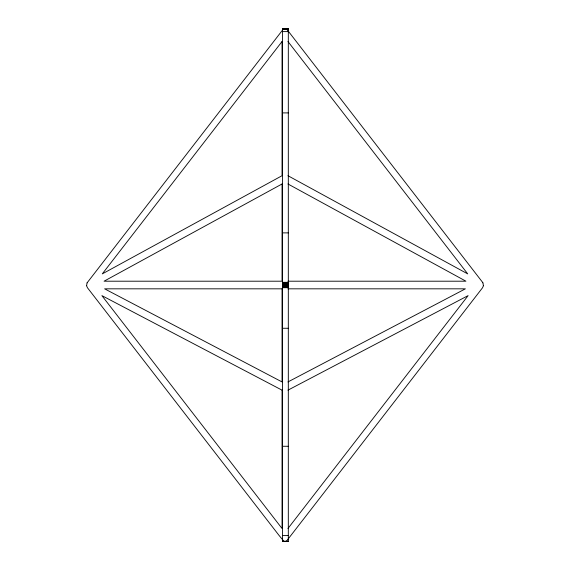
<?xml version="1.0" encoding="UTF-8"?>
<svg xmlns="http://www.w3.org/2000/svg" width="570" height="570" viewBox="0 0 570 570"><rect width="100%" height="100%" fill="white"/><g stroke="black" fill="none" stroke-linecap="round" stroke-linejoin="round"><path stroke-width="0.85" d="M483.381 285.755L482.982 282.991M483.367 285.827L482.576 287.708L316.813 501.985L286.774 540.766L285.37 541.5L283.889 541.251L279.179 535.586L87.424 287.708L86.626 285.798M87.039 282.934L86.619 285.748M87.06 282.898L282.919 29.604L285.107 28.5L287.066 29.597L482.576 282.321M287.95 528.518L468.12 295.616L287.95 390.158M287.95 381.936L465.398 288.826L287.95 288.826M282.428 28.571L288.313 28.657L282.428 28.728L284.109 28.856M285.791 28.799L288.313 28.856M282.428 28.985L284.109 28.92M285.791 28.985L288.313 28.92M284.109 29.034L282.428 29.091L284.109 29.163M288.313 29.034L285.791 29.091L288.313 29.163M282.428 29.298L284.109 29.298M285.791 29.298L288.313 29.298M286.632 29.455L288.313 29.455M286.632 29.604L288.313 29.597M282.428 31.607L288.313 31.607M282.428 112.903L288.313 112.903M282.428 232.881L288.313 232.881M287.95 281.202L465.947 281.202L287.95 183.975M282.428 282.328L288.313 282.321M282.428 282.542L288.313 282.442M282.428 282.635L288.313 282.635M282.428 282.727L288.313 282.727M282.428 282.898L288.313 282.898M282.428 283.005L288.313 282.919M288.313 283.048L282.428 283.112L288.313 283.24M282.428 283.347L288.313 283.347M282.428 283.454L288.313 283.454M282.428 283.561L288.313 283.561M282.428 283.696L288.313 283.696M282.428 283.832L288.313 283.832M282.428 283.967L288.313 283.967M282.428 284.067L288.313 284.067M282.428 284.166L288.313 284.166M282.428 284.295L288.313 284.28M282.428 284.387L288.313 284.387M282.428 284.466L288.313 284.551M282.428 284.701L288.313 284.701M282.428 284.858L288.313 284.858M282.428 285.014L288.313 285.043M282.428 285.142L288.313 285.142M282.428 285.249L288.313 285.249M282.428 285.356L288.313 285.356M282.428 285.485L288.313 285.485M282.428 285.613L288.313 285.613M282.428 285.748L288.313 285.748M282.428 285.777L288.313 285.755M288.313 285.919L282.428 285.99L288.313 286.062M282.428 286.183L288.313 286.183M282.428 286.318L288.313 286.318M282.428 286.454L288.313 286.454M282.428 286.567L288.313 286.567M282.428 286.674L288.313 286.674M282.428 286.781L288.313 286.781M282.428 286.888L288.313 286.888M282.428 287.002L288.313 287.002M282.428 287.116L288.313 287.13M282.428 287.209L288.313 287.266M282.428 287.358L288.313 287.373M282.428 287.465L288.313 287.465M282.428 287.579L288.313 287.579M282.428 287.708L288.313 287.686M282.428 328.263L288.313 328.263M282.428 446.274L288.313 446.274M282.428 535.586L288.313 535.586M282.428 541.251L288.313 541.251M287.95 175.71L467.728 273.906L287.95 41.503M482.583 282.335L482.94 282.898M282.05 41.503L102.272 273.906L282.05 175.71L282.05 41.503M282.05 183.975L104.053 281.202L282.05 281.202L282.05 183.975M288.313 28.5L282.428 28.514L282.428 541.5L288.313 541.5L288.313 28.5M282.05 288.826L104.602 288.826L282.05 381.936L282.05 288.826M282.05 390.158L101.88 295.616L282.05 528.518L282.05 390.158"/></g></svg>
